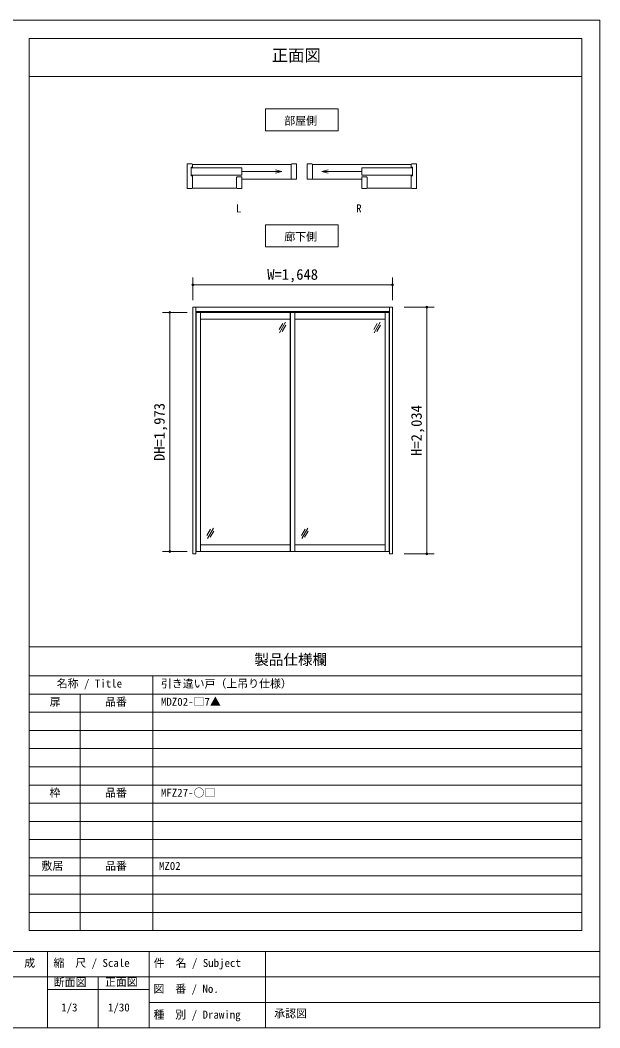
# Model space of a CAD drawing. Units: millimetres on the paper, enlarged 5 times, with parts at other scales. Extents: x -992 to 1008, y -685 to 700.
# Drawn here: x 210 to 1008, y -685 to 700 of the extents above; entities that cross this region are included whole.
import ezdxf
from ezdxf.enums import TextEntityAlignment as Align

# ---------------------------------------------------------------- set-up
doc = ezdxf.new("R2010")
doc.units = ezdxf.units.MM
doc.header["$LTSCALE"] = 5
doc.header["$PDMODE"] = 32
doc.header["$PDSIZE"] = 2.5
for name, color, linetype, lineweight in [('1-0_H-SYM', 7, 'Continuous', 20), ('1-1_0', 7, 'Continuous', 20), ('3-0', 7, 'Continuous', 20)]:
    doc.layers.add(name, color=color, linetype=linetype, lineweight=lineweight)
doc.styles.add('ＭＳ ゴシック', font='')
doc.styles.get('ＭＳ ゴシック').set_extended_font_data('MS Gothic')

msp = doc.modelspace()

# ---------------------------------------------------------------- linework, layer by layer
at = {"layer": '1-0_H-SYM'}
for p, q in [((222.5, -161.25), (222.5, 675)), ((222.5, -201.25), (982.5, -201.25))]:
    msp.add_line(p, q, dxfattribs=at)
at = {"layer": '1-1_0'}
for p, q in [((982.5, 675), (222.5, 675)), ((982.5, -551.25), (982.5, 675)), ((222.5, 622.5), (982.5, 622.5)), ((982.5, -161.25), (982.5, 622.5)), ((222.5, -551.25), (222.5, -161.25)), ((222.5, -161.25), (982.5, -161.25)), ((222.5, -161.25), (982.5, -161.25)), ((392.5, -551.25), (392.5, -201.25)), ((222.5, -226.25), (982.5, -226.25)), ((292.5, -551.25), (292.5, -226.25)), ((222.5, -251.25), (982.5, -251.25)), ((222.5, -276.25), (982.5, -276.25)), ((222.5, -301.25), (982.5, -301.25)), ((222.5, -326.25), (982.5, -326.25)), ((222.5, -351.25), (982.5, -351.25)), ((222.5, -376.25), (982.5, -376.25)), ((222.5, -401.25), (982.5, -401.25)), ((222.5, -426.25), (982.5, -426.25)), ((222.5, -451.25), (982.5, -451.25)), ((222.5, -476.25), (982.5, -476.25)), ((222.5, -501.25), (982.5, -501.25)), ((222.5, -526.25), (982.5, -526.25)), ((222.5, -551.25), (982.5, -551.25)), ((1007.5, -580), (-992.5, -580)), ((247.5, -580), (247.5, -685)), ((387.5, -580), (387.5, -685)), ((547.5, -580), (547.5, -685)), ((1007.5, -615), (-587.5, -615)), ((317.5, -615), (317.5, -685)), ((387.5, -632.5), (247.5, -632.5)), ((1007.5, -650), (387.5, -650))]:
    msp.add_line(p, q, dxfattribs=at)
msp.add_lwpolyline([(-992.5, -685), (1007.5, -685), (1007.5, 700), (-992.5, 700)], close=True, dxfattribs=at)
msp.add_lwpolyline([(222.5, -161.25), (222.5, 622.5), (982.5, 622.5)], dxfattribs=at)
at = {"layer": '3-0'}
for p, q in [((446.179, 502.594), (439.729, 502.594)), ((439.729, 468.394), (439.729, 502.594)), ((446.929, 501.694), (582.829, 501.694)), ((582.829, 501.844), (582.829, 481.294)), ((590.029, 481.294), (590.029, 502.594)), ((605.029, 481.294), (605.029, 502.594)), ((612.229, 501.844), (612.229, 481.294)), ((748.129, 501.694), (612.229, 501.694)), ((748.879, 502.594), (755.329, 502.594)), ((755.329, 468.394), (755.329, 502.594)), ((445.429, 497.794), (445.429, 486.019)), ((446.929, 497.794), (445.429, 497.794)), ((445.429, 496.894), (514.935, 496.894)), ((514.935, 486.994), (445.429, 486.994)), ((445.429, 486.019), (446.929, 486.019)), ((514.935, 496.894), (514.935, 486.994)), ((514.935, 491.944), (570.104, 491.944)), ((570.104, 491.944), (561.41, 494.273)), ((570.104, 491.944), (561.41, 489.614)), ((624.955, 491.944), (633.648, 494.273)), ((624.955, 491.944), (633.648, 489.614)), ((680.124, 491.944), (624.955, 491.944)), ((749.629, 496.894), (680.124, 496.894)), ((680.124, 496.894), (680.124, 486.994)), ((680.124, 486.994), (749.629, 486.994)), ((748.129, 497.794), (749.629, 497.794)), ((749.629, 486.019), (748.129, 486.019)), ((749.629, 497.794), (749.629, 486.019)), ((514.935, 468.394), (514.935, 484.594)), ((514.935, 481.294), (590.029, 481.294)), ((680.124, 481.294), (605.029, 481.294)), ((680.124, 468.394), (680.124, 484.594)), ((446.179, 468.394), (439.729, 468.394)), ((446.929, 469.294), (507.735, 469.294)), ((748.129, 469.294), (687.324, 469.294)), ((748.879, 468.394), (755.329, 468.394)), ((447.607, 305.586), (451.607, 305.586)), ((447.607, 305.586), (447.607, -33.414)), ((447.607, 305.586), (722.274, 305.586)), ((451.607, 305.586), (451.607, -33.414)), ((718.274, 305.586), (718.274, -33.414)), ((722.274, 305.586), (722.274, -33.414)), ((451.607, 299.586), (718.274, 299.586)), ((452.107, 298.419), (452.107, -30.414)), ((457.94, 298.419), (457.94, -30.414)), ((581.44, 298.419), (581.44, -30.414)), ((581.94, 298.419), (581.94, -30.414)), ((587.774, 298.419), (587.774, -30.414)), ((711.94, 298.419), (711.94, -30.414)), ((457.94, 289.252), (581.44, 289.252)), ((571.359, 283.26), (566.359, 274.6)), ((575.19, 284.897), (566.857, 270.463)), ((575.689, 280.76), (570.689, 272.1)), ((587.774, 289.252), (711.94, 289.252)), ((701.359, 283.26), (696.359, 274.6)), ((705.19, 284.897), (696.857, 270.463)), ((705.689, 280.76), (700.689, 272.1)), ((472.058, 0.339), (467.058, -8.321)), ((475.889, 1.976), (467.556, -12.458)), ((601.891, 0.339), (596.891, -8.321)), ((605.723, 1.976), (597.389, -12.458)), ((476.388, -2.161), (471.388, -10.821)), ((606.221, -2.161), (601.221, -10.821)), ((457.94, -21.248), (581.44, -21.248)), ((587.774, -21.248), (711.94, -21.248)), ((447.607, -33.414), (451.607, -33.414)), ((452.107, -30.414), (717.774, -30.414)), ((718.274, -33.414), (722.274, -33.414))]:
    msp.add_line(p, q, dxfattribs=at)
at = {"layer": '3-0', "color": 4, "lineweight": 9}
for p, q in [((447.607, 346.294), (447.607, 314.969)), ((722.274, 346.294), (722.274, 314.969)), ((447.607, 336.294), (722.274, 336.294)), ((779.401, 305.586), (738.328, 305.586)), ((769.401, 305.586), (769.401, -33.414)), ((405.737, 298.419), (439.794, 298.419)), ((415.737, 298.419), (415.737, -30.414)), ((405.737, -30.414), (439.794, -30.414)), ((779.401, -33.414), (738.328, -33.414))]:
    msp.add_line(p, q, dxfattribs=at)
at = {"layer": '3-0'}
for points in [[(547.529, 577.966), (647.529, 577.966), (647.529, 547.966), (547.529, 547.966)], [(547.529, 388.623), (647.529, 388.623), (647.529, 418.623), (547.529, 418.623)]]:
    msp.add_lwpolyline(points, close=True, dxfattribs=at)
for points in [[(446.179, 502.594), (446.929, 501.844), (446.929, 497.794)], [(582.829, 501.844), (583.579, 502.594), (590.029, 502.594)], [(612.229, 501.844), (611.479, 502.594), (605.029, 502.594)], [(748.879, 502.594), (748.129, 501.844), (748.129, 497.794)], [(446.179, 468.394), (446.929, 469.144), (446.929, 486.019)], [(748.879, 468.394), (748.129, 469.144), (748.129, 486.019)], [(507.735, 469.144), (507.735, 483.844), (508.485, 484.594), (514.935, 484.594)], [(687.324, 469.144), (687.324, 483.844), (686.574, 484.594), (680.124, 484.594)], [(507.735, 469.144), (508.485, 468.394), (514.935, 468.394)], [(687.324, 469.144), (686.574, 468.394), (680.124, 468.394)], [(452.107, 298.419), (717.774, 298.419), (717.774, -30.414)]]:
    msp.add_lwpolyline(points, dxfattribs=at)
at = {"layer": '3-0', "color": 4}
for p in [(447.607, 336.294), (722.274, 336.294), (769.401, 305.586), (415.737, 298.419), (415.737, -30.414), (769.401, -33.414)]:
    msp.add_point(p, dxfattribs=at)

# ---------------------------------------------------------------- texts
at = {"layer": '1-1_0', "style": 'ＭＳ ゴシック'}
for s, height, p in [('正面図', 16.5, (556.119, 638.489)), ('製品仕様欄', 14.66, (532.198, -190.536)), ('名称 / Title', 11, (260.32, -220.528)), ('引き違い戸（上吊り仕様）', 11, (403.667, -220.682)), ('扉', 11, (250.667, -245.682)), ('品番', 11, (326.833, -245.682)), ('MDZ02-□7▲', 11, (403.667, -245.682)), ('枠', 11, (250.333, -370.682)), ('品番', 11, (326.833, -370.682)), ('MFZ27-○□', 11, (403.667, -370.682)), ('敷居', 11, (239.325, -471.18)), ('品番', 11, (326.875, -471.25)), ('MZ02', 11, (400.928, -471.25)), ('作\u3000成', 11, (185.583, -604.606)), ('縮\u3000尺 / Scale', 11, (255.842, -604.606)), ('件\u3000名 / Subject', 11, (393.805, -604.618)), ('断面図', 11, (256.272, -631.073)), ('正面図', 11, (326.67, -630.718)), ('図\u3000番 / No.', 11, (393.387, -640.175)), ('1/3', 11, (266.458, -665.724)), ('1/30', 11, (330.833, -665.724)), ('種\u3000別 / Drawing', 11, (393.472, -675.643)), ('承認図', 11, (559.516, -674.048))]:
    msp.add_text(s, height=height, dxfattribs=at).set_placement(p, align=Align.BOTTOM_LEFT)
at = {"layer": '3-0', "style": 'ＭＳ ゴシック'}
for s, height, p in [('部屋側', 11, (573.399, 552.966)), ('L', 11, (506.959, 432.523)), ('R', 11, (672.259, 432.523)), ('廊下側', 11, (573.399, 393.623)), ('W=1,648', 14.66, (549.94, 338.794))]:
    msp.add_text(s, height=height, dxfattribs=at).set_placement(p, align=Align.BOTTOM_LEFT)
for s, p in [('DH=1,973', (413.237, 94.002)), ('H=2,034', (766.901, 101.086))]:
    msp.add_text(s, height=14.66, rotation=90, dxfattribs=at).set_placement(p, align=Align.BOTTOM_LEFT)

doc.saveas('drawing.dxf')
